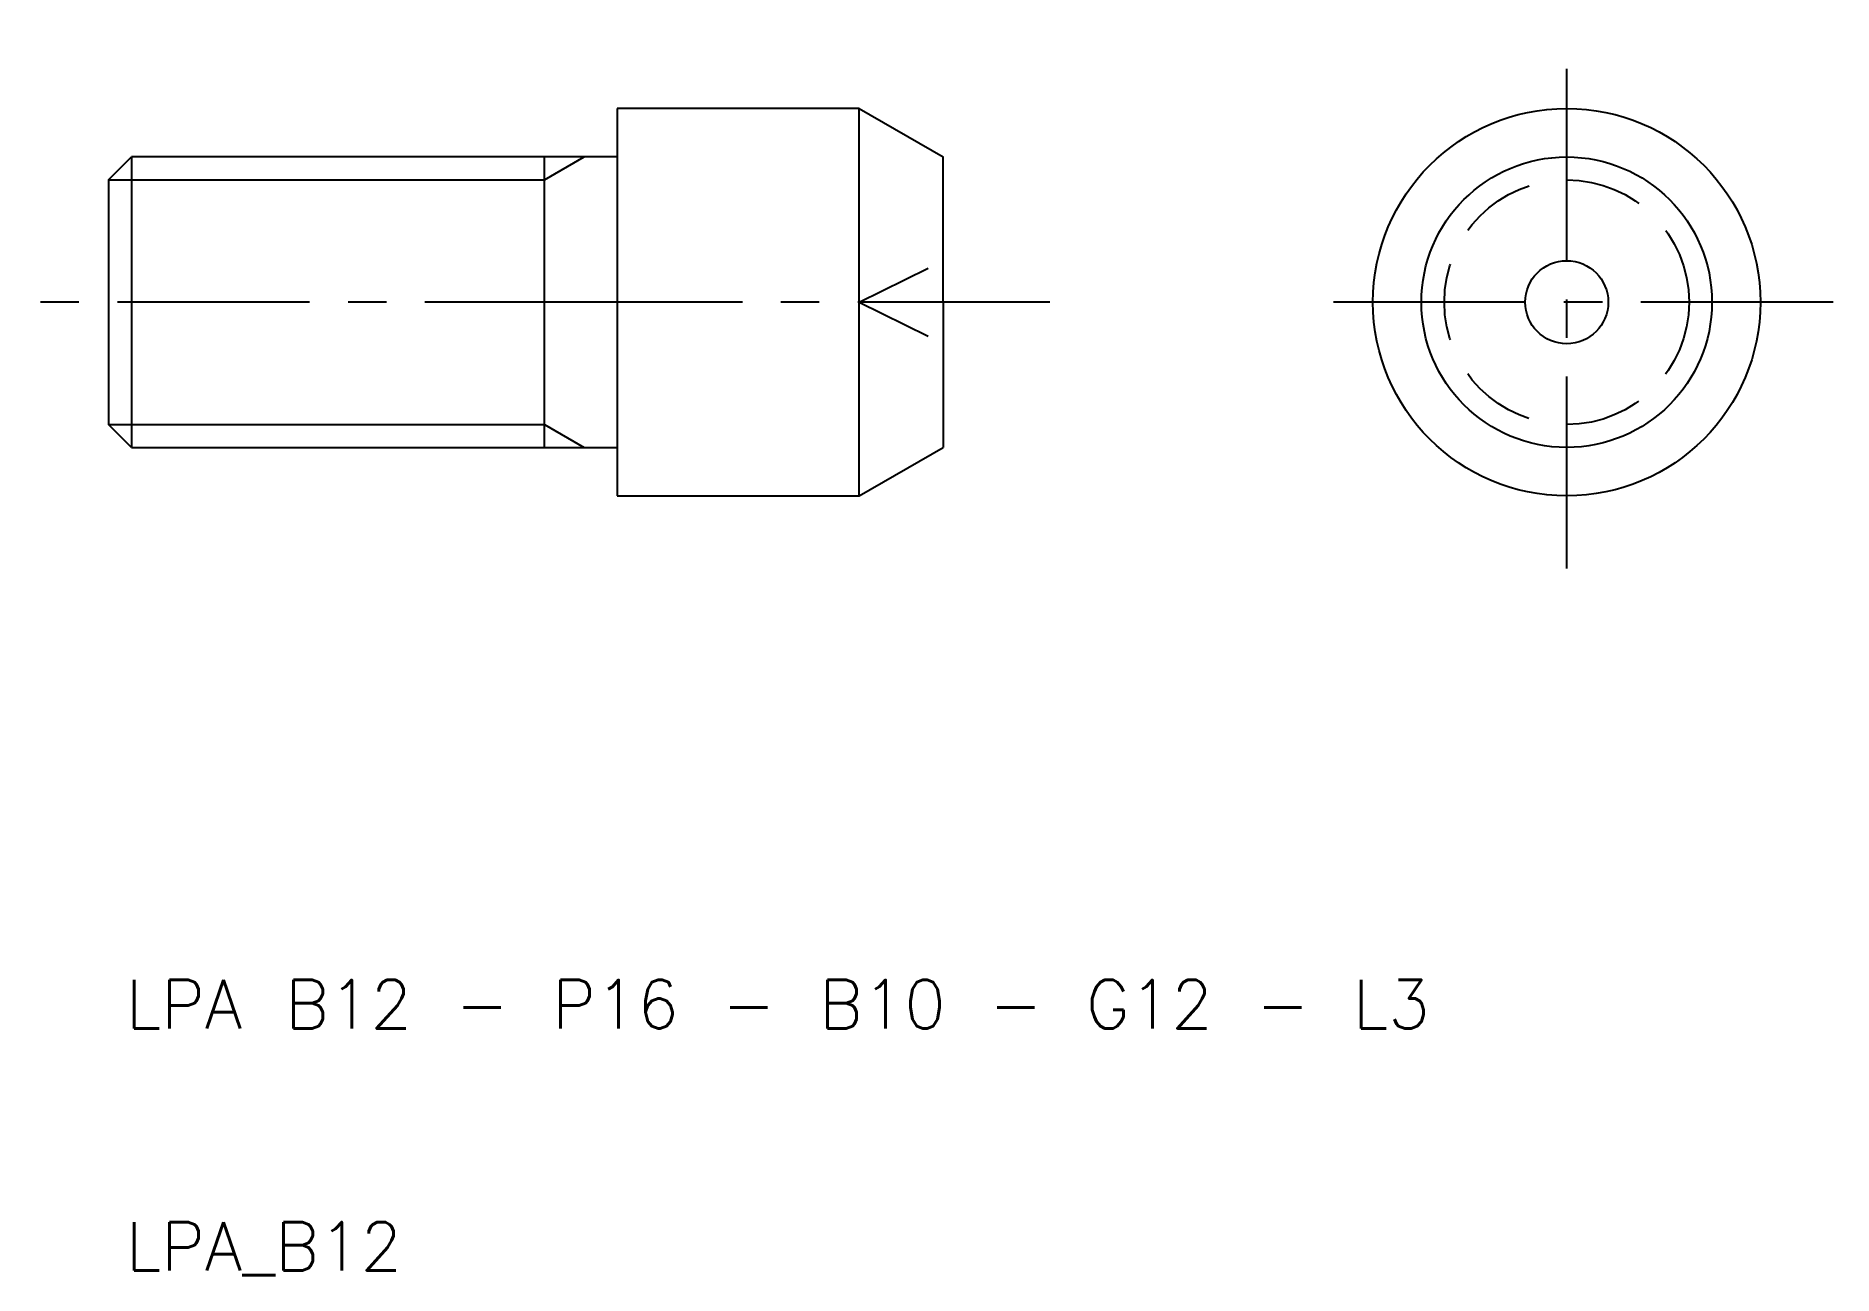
# Model space of a CAD drawing. Extents: x 21.8 to 96, y 9.8 to 61.
import ezdxf

# ---------------------------------------------------------------- set-up
doc = ezdxf.new("R2010")
doc.units = 0
doc.header["$LTSCALE"] = 0.25
doc.linetypes.add('CENTER', pattern=[50.8, 31.75, -6.35, 6.35, -6.35])
doc.linetypes.add('DASHED', pattern=[19.05, 12.7, -6.35])
doc.layers.get('0').update_dxf_attribs({"linetype": 'CONTINUOUS'})
doc.layers.add('CENTER', color=1, linetype='CENTER')
doc.styles.get("Standard").update_dxf_attribs({"font": 'txt.shx'})

msp = doc.modelspace()

# ---------------------------------------------------------------- linework, layer by layer
for p, q in [((45.782, 58), (45.782, 42)), ((55.782, 58), (45.782, 58)), ((55.782, 42), (55.782, 58)), ((55.782, 58), (59.246, 56)), ((24.782, 55.053), (25.729, 56)), ((25.729, 56), (25.729, 44)), ((45.782, 56), (25.729, 56)), ((42.782, 44), (42.782, 56)), ((59.246, 50), (59.246, 56)), ((24.782, 55.053), (24.782, 44.947)), ((59.246, 50), (59.246, 44)), ((25.729, 44), (24.782, 44.947)), ((25.729, 44), (45.782, 44)), ((55.782, 42), (59.246, 44)), ((45.782, 42), (55.782, 42))]:
    msp.add_line(p, q)
at = {"color": 3}
for p, q in [((42.782, 55.053), (44.422, 56)), ((24.782, 55.053), (42.782, 55.053)), ((24.782, 44.947), (42.782, 44.947)), ((42.782, 44.947), (44.422, 44))]:
    msp.add_line(p, q, dxfattribs=at)
at = {"color": 3, "linetype": 'DASHED'}
for q in [(59.246, 51.715), (59.246, 48.285)]:
    msp.add_line((55.782, 50), q, dxfattribs=at)
for radius in [8, 6, 1.715]:
    msp.add_circle((85, 50), radius)
msp.add_circle((85, 50), 5.053, dxfattribs=at)
at = {"layer": 'CENTER', "color": 1, "linetype": 'CENTER'}
for p, q in [((85, 39), (85, 61)), ((45.782, 50), (21.782, 50)), ((63.659, 50), (45.782, 50)), ((96, 50), (74, 50))]:
    msp.add_line(p, q, dxfattribs=at)

# ---------------------------------------------------------------- texts
for s, p in [('LPA B12 - P16 - B10 - G12 - L3', (25.498, 20)), ('LPA_B12', (25.498, 10))]:
    msp.add_text(s, height=2).set_placement(p)

doc.saveas('drawing.dxf')
